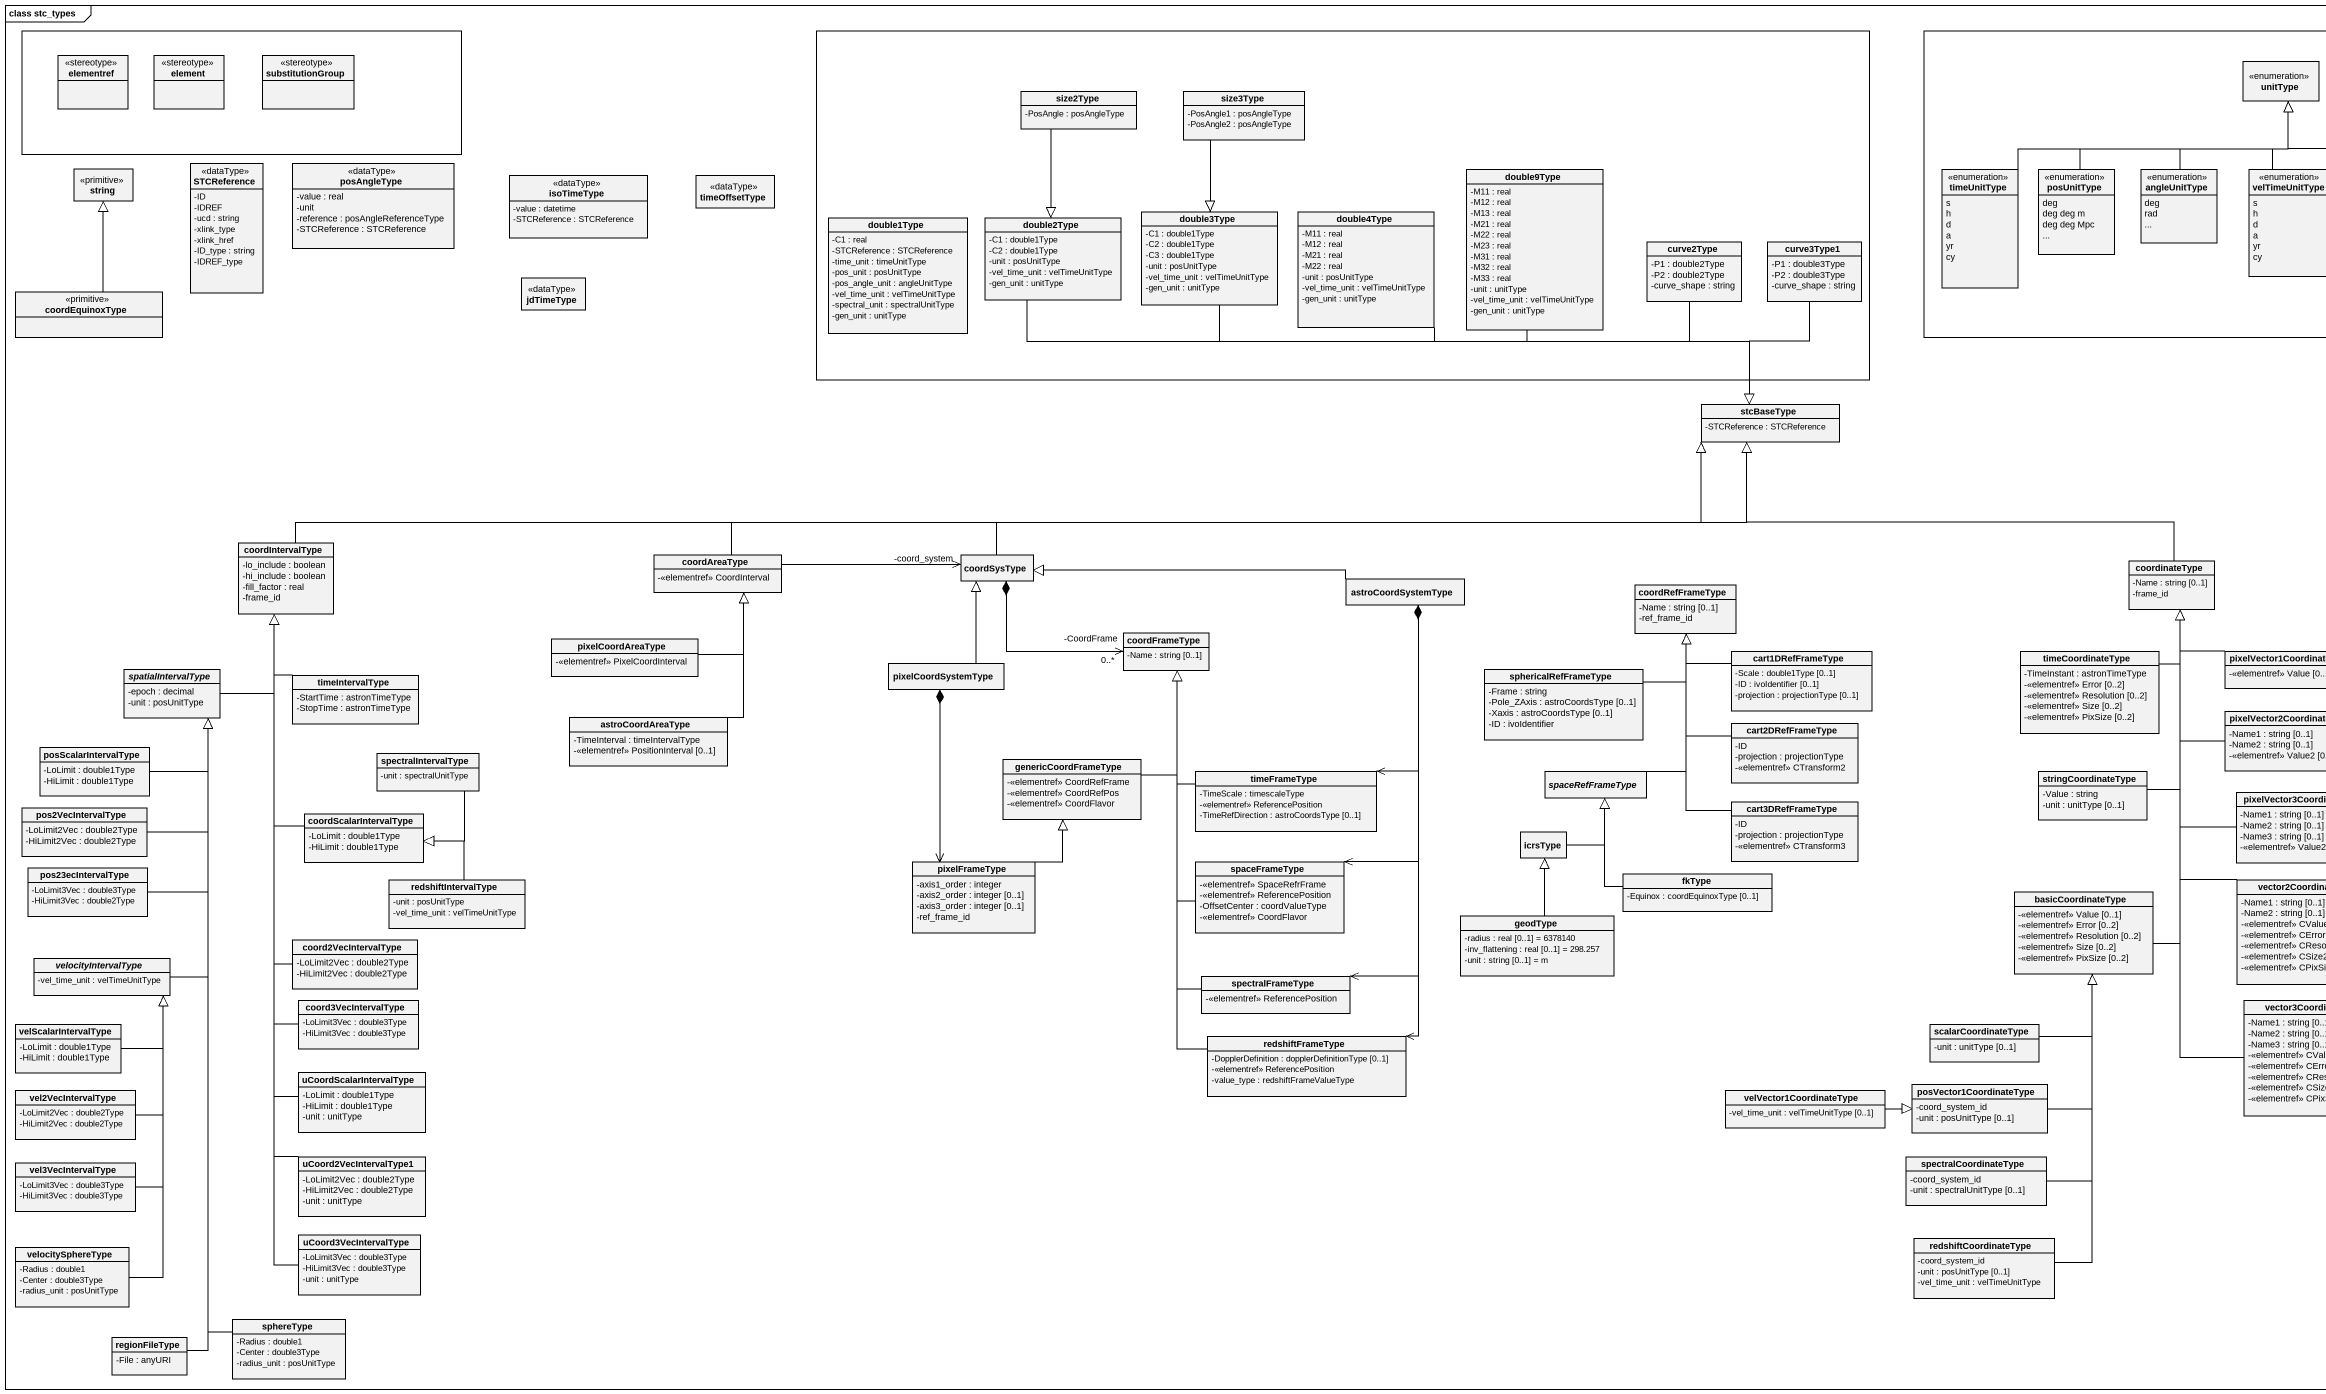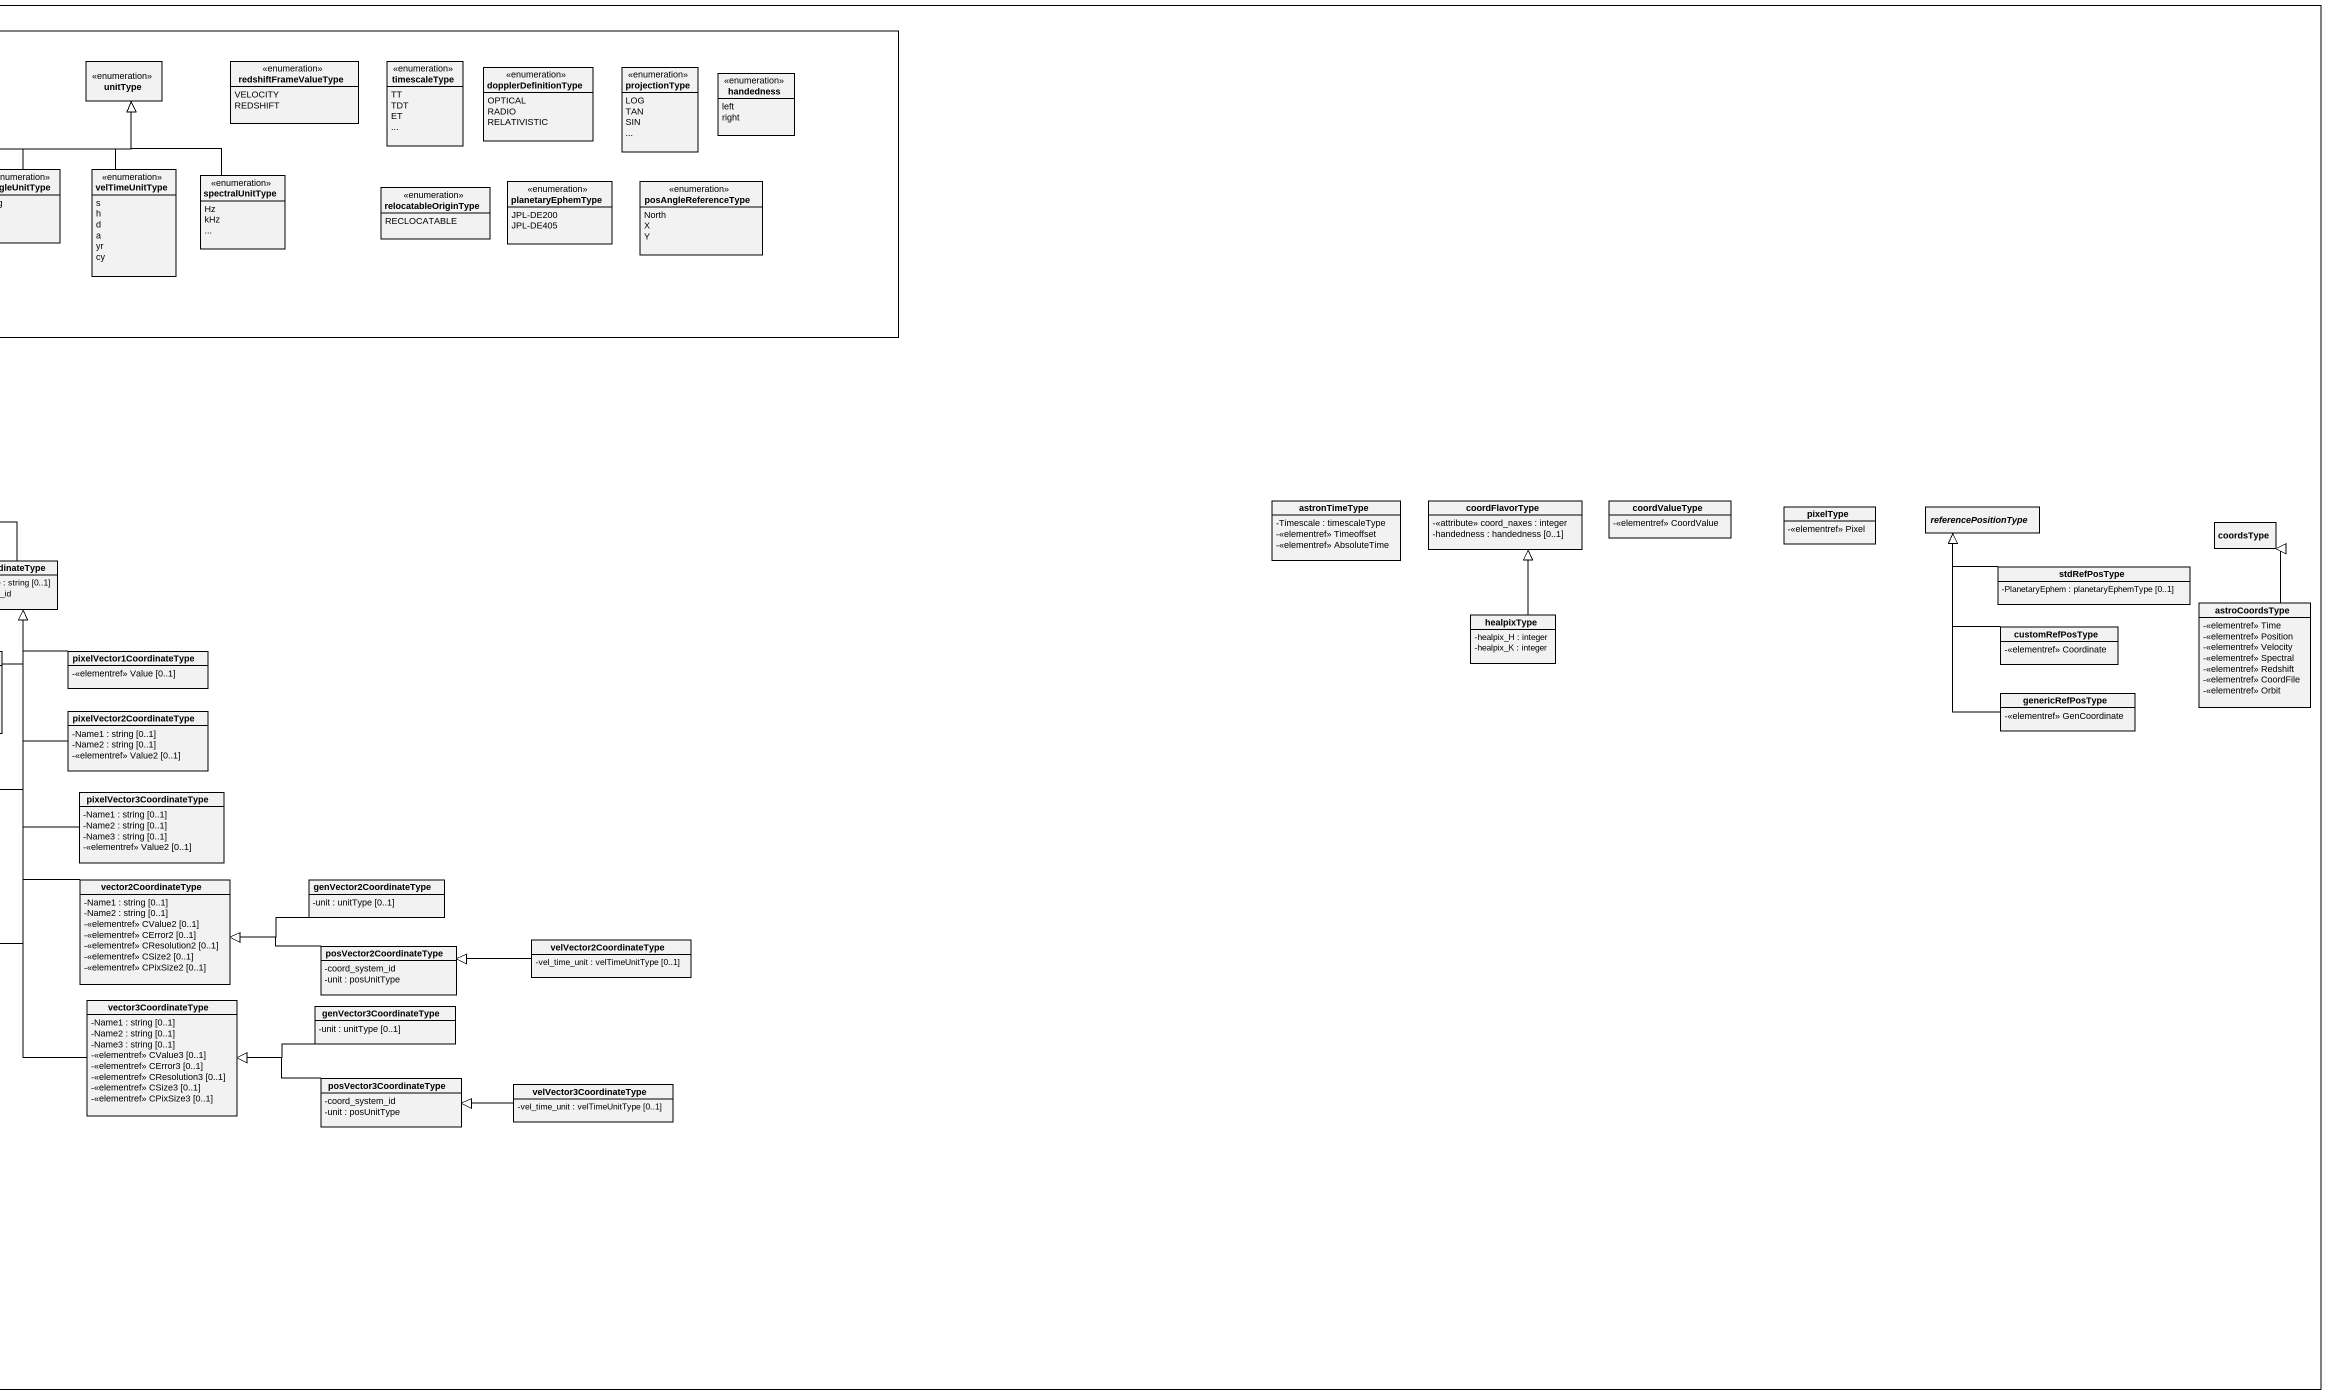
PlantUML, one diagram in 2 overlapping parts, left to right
@startuml
mainframe class stc_types
hide circle
hide empty members
skinparam classAttributeIconSize 0
rectangle " " as rectangle1 {
  class elementref <<stereotype>>
  class element <<stereotype>>
  class substitutionGroup <<stereotype>>
}
rectangle " " as rectangle2 {
  class size2Type {
    -PosAngle : posAngleType
  }
  class size3Type {
    -PosAngle1 : posAngleType
    -PosAngle2 : posAngleType
  }
  class double9Type {
    -M11 : real
    -M12 : real
    -M13 : real
    -M21 : real
    -M22 : real
    -M23 : real
    -M31 : real
    -M32 : real
    -M33 : real
    -unit : unitType
    -vel_time_unit : velTimeUnitType
    -gen_unit : unitType
  }
  class double1Type {
    -C1 : real
    -STCReference : STCReference
    -time_unit : timeUnitType
    -pos_unit : posUnitType
    -pos_angle_unit : angleUnitType
    -vel_time_unit : velTimeUnitType
    -spectral_unit : spectralUnitType
    -gen_unit : unitType
  }
  class double2Type {
    -C1 : double1Type
    -C2 : double1Type
    -unit : posUnitType
    -vel_time_unit : velTimeUnitType
    -gen_unit : unitType
  }
  class double3Type {
    -C1 : double1Type
    -C2 : double1Type
    -C3 : double1Type
    -unit : posUnitType
    -vel_time_unit : velTimeUnitType
    -gen_unit : unitType
  }
  class double4Type {
    -M11 : real
    -M12 : real
    -M21 : real
    -M22 : real
    -unit : posUnitType
    -vel_time_unit : velTimeUnitType
    -gen_unit : unitType
  }
  class curve2Type {
    -P1 : double2Type
    -P2 : double2Type
    -curve_shape : string
  }
  class curve3Type1 {
    -P1 : double3Type
    -P2 : double3Type
    -curve_shape : string
  }
}
rectangle " " as rectangle3 {
  enum unitType
  enum redshiftFrameValueType {
    VELOCITY
    REDSHIFT
  }
  enum timescaleType {
    TT
    TDT
    ET
    ~...
  }
  enum dopplerDefinitionType {
    OPTICAL
    RADIO
    RELATIVISTIC
  }
  enum projectionType {
    LOG
    TAN
    SIN
    ~...
  }
  enum handedness {
    left
    right
  }
  enum timeUnitType {
    s
    h
    d
    a
    yr
    cy
  }
  enum posUnitType {
    deg
    deg deg m
    deg deg Mpc
    ~...
  }
  enum angleUnitType {
    deg
    rad
    ~...
  }
  enum velTimeUnitType {
    s
    h
    d
    a
    yr
    cy
  }
  enum spectralUnitType {
    Hz
    kHz
    ~...
  }
  enum relocatableOriginType {
    RECLOCATABLE
  }
  enum planetaryEphemType {
    JPL-DE200
    JPL-DE405
  }
  enum posAngleReferenceType {
    North
    X
    Y
  }
}
class string <<primitive>>
class STCReference <<dataType>> {
  -ID
  -IDREF
  -ucd : string
  -xlink_type
  -xlink_href
  -ID_type : string
  -IDREF_type
}
class posAngleType <<dataType>> {
  -value : real
  -unit
  -reference : posAngleReferenceType
  -STCReference : STCReference
}
class isoTimeType <<dataType>> {
  -value : datetime
  -STCReference : STCReference
}
class timeOffsetType <<dataType>>
class jdTimeType <<dataType>>
class coordEquinoxType <<primitive>>
class stcBaseType {
  -STCReference : STCReference
}
class astronTimeType {
  -Timescale : timescaleType
  -<<elementref>> Timeoffset
  -<<elementref>> AbsoluteTime
}
class coordFlavorType {
  -<<attribute>> coord_naxes : integer
  -handedness : handedness [0..1]
}
class coordValueType {
  -<<elementref>> CoordValue
}
class pixelType {
  -<<elementref>> Pixel
}
abstract class referencePositionType
class coordIntervalType {
  -lo_include : boolean
  -hi_include : boolean
  -fill_factor : real
  -frame_id
}
class coordsType
class coordAreaType {
  -<<elementref>> CoordInterval
}
class coordSysType
class astroCoordSystemType
class coordRefFrameType {
  -Name : string [0..1]
  -ref_frame_id
}
class coordinateType {
  -Name : string [0..1]
  -frame_id
}
class stdRefPosType {
  -PlanetaryEphem : planetaryEphemType [0..1]
}
class healpixType {
  -healpix_H : integer
  -healpix_K : integer
}
class customRefPosType {
  -<<elementref>> Coordinate
}
class astroCoordsType {
  -<<elementref>> Time
  -<<elementref>> Position
  -<<elementref>> Velocity
  -<<elementref>> Spectral
  -<<elementref>> Redshift
  -<<elementref>> CoordFile
  -<<elementref>> Orbit
}
class pixelCoordAreaType {
  -<<elementref>> PixelCoordInterval
}
class pixelCoordSystemType
class coordFrameType {
  -Name : string [0..1]
}
class cart1DRefFrameType {
  -Scale : double1Type [0..1]
  -ID : ivoIdentifier [0..1]
  -projection : projectionType [0..1]
}
class timeCoordinateType {
  -TimeInstant : astronTimeType
  -<<elementref>> Error [0..2]
  -<<elementref>> Resolution [0..2]
  -<<elementref>> Size [0..2]
  -<<elementref>> PixSize [0..2]
}
class pixelVector1CoordinateType {
  -<<elementref>> Value [0..1]
}
abstract class spatialIntervalType {
  -epoch : decimal
  -unit : posUnitType
}
class timeIntervalType {
  -StartTime : astronTimeType
  -StopTime : astronTimeType
}
class sphericalRefFrameType {
  -Frame : string
  -Pole_ZAxis : astroCoordsType [0..1]
  -Xaxis : astroCoordsType [0..1]
  -ID : ivoIdentifier
}
class genericRefPosType {
  -<<elementref>> GenCoordinate
}
class astroCoordAreaType {
  -TimeInterval : timeIntervalType
  -<<elementref>> PositionInterval [0..1]
}
class cart2DRefFrameType {
  -ID
  -projection : projectionType
  -<<elementref>> CTransform2
}
class pixelVector2CoordinateType {
  -Name1 : string [0..1]
  -Name2 : string [0..1]
  -<<elementref>> Value2 [0..1]
}
class posScalarIntervalType {
  -LoLimit : double1Type
  -HiLimit : double1Type
}
class spectralIntervalType {
  -unit : spectralUnitType
}
class genericCoordFrameType {
  -<<elementref>> CoordRefFrame
  -<<elementref>> CoordRefPos
  -<<elementref>> CoordFlavor
}
class timeFrameType {
  -TimeScale : timescaleType
  -<<elementref>> ReferencePosition
  -TimeRefDirection : astroCoordsType [0..1]
}
abstract class spaceRefFrameType
class stringCoordinateType {
  -Value : string
  -unit : unitType [0..1]
}
class pos2VecIntervalType {
  -LoLimit2Vec : double2Type
  -HiLimit2Vec : double2Type
}
class coordScalarIntervalType {
  -LoLimit : double1Type
  -HiLimit : double1Type
}
class cart3DRefFrameType {
  -ID
  -projection : projectionType
  -<<elementref>> CTransform3
}
class pixelVector3CoordinateType {
  -Name1 : string [0..1]
  -Name2 : string [0..1]
  -Name3 : string [0..1]
  -<<elementref>> Value2 [0..1]
}
class icrsType
class pos23ecIntervalType {
  -LoLimit3Vec : double3Type
  -HiLimit3Vec : double2Type
}
class redshiftIntervalType {
  -unit : posUnitType
  -vel_time_unit : velTimeUnitType
}
class pixelFrameType {
  -axis1_order : integer
  -axis2_order : integer [0..1]
  -axis3_order : integer [0..1]
  -ref_frame_id
}
class spaceFrameType {
  -<<elementref>> SpaceRefrFrame
  -<<elementref>> ReferencePosition
  -OffsetCenter : coordValueType
  -<<elementref>> CoordFlavor
}
class fkType {
  -Equinox : coordEquinoxType [0..1]
}
class basicCoordinateType {
  -<<elementref>> Value [0..1]
  -<<elementref>> Error [0..2]
  -<<elementref>> Resolution [0..2]
  -<<elementref>> Size [0..2]
  -<<elementref>> PixSize [0..2]
}
class vector2CoordinateType {
  -Name1 : string [0..1]
  -Name2 : string [0..1]
  -<<elementref>> CValue2 [0..1]
  -<<elementref>> CError2 [0..1]
  -<<elementref>> CResolution2 [0..1]
  -<<elementref>> CSize2 [0..1]
  -<<elementref>> CPixSize2 [0..1]
}
class genVector2CoordinateType {
  -unit : unitType [0..1]
}
class geodType {
  -radius : real [0..1] = 6378140
  -inv_flattening : real [0..1] = 298.257
  -unit : string [0..1] = m
}
abstract class velocityIntervalType {
  -vel_time_unit : velTimeUnitType
}
class coord2VecIntervalType {
  -LoLimit2Vec : double2Type
  -HiLimit2Vec : double2Type
}
class posVector2CoordinateType {
  -coord_system_id
  -unit : posUnitType
}
class velVector2CoordinateType {
  -vel_time_unit : velTimeUnitType [0..1]
}
class coord3VecIntervalType {
  -LoLimit3Vec : double3Type
  -HiLimit3Vec : double3Type
}
class spectralFrameType {
  -<<elementref>> ReferencePosition
}
class vector3CoordinateType {
  -Name1 : string [0..1]
  -Name2 : string [0..1]
  -Name3 : string [0..1]
  -<<elementref>> CValue3 [0..1]
  -<<elementref>> CError3 [0..1]
  -<<elementref>> CResolution3 [0..1]
  -<<elementref>> CSize3 [0..1]
  -<<elementref>> CPixSize3 [0..1]
}
class genVector3CoordinateType {
  -unit : unitType [0..1]
}
class velScalarIntervalType {
  -LoLimit : double1Type
  -HiLimit : double1Type
}
class redshiftFrameType {
  -DopplerDefinition : dopplerDefinitionType [0..1]
  -<<elementref>> ReferencePosition
  -value_type : redshiftFrameValueType
}
class scalarCoordinateType {
  -unit : unitType [0..1]
}
class vel2VecIntervalType {
  -LoLimit2Vec : double2Type
  -HiLimit2Vec : double2Type
}
class uCoordScalarIntervalType {
  -LoLimit : double1Type
  -HiLimit : double1Type
  -unit : unitType
}
class velVector1CoordinateType {
  -vel_time_unit : velTimeUnitType [0..1]
}
class posVector1CoordinateType {
  -coord_system_id
  -unit : posUnitType [0..1]
}
class posVector3CoordinateType {
  -coord_system_id
  -unit : posUnitType
}
class velVector3CoordinateType {
  -vel_time_unit : velTimeUnitType [0..1]
}
class vel3VecIntervalType {
  -LoLimit3Vec : double3Type
  -HiLimit3Vec : double3Type
}
class uCoord2VecIntervalType1 {
  -LoLimit2Vec : double2Type
  -HiLimit2Vec : double2Type
  -unit : unitType
}
class spectralCoordinateType {
  -coord_system_id
  -unit : spectralUnitType [0..1]
}
class uCoord3VecIntervalType {
  -LoLimit3Vec : double3Type
  -HiLimit3Vec : double3Type
  -unit : unitType
}
class redshiftCoordinateType {
  -coord_system_id
  -unit : posUnitType [0..1]
  -vel_time_unit : velTimeUnitType
}
class velocitySphereType {
  -Radius : double1
  -Center : double3Type
  -radius_unit : posUnitType
}
class sphereType {
  -Radius : double1
  -Center : double3Type
  -radius_unit : posUnitType
}
class regionFileType {
  -File : anyURI
}
size2Type --|> double2Type
size3Type --|> double3Type
double9Type --|> stcBaseType
timeUnitType -right-|> unitType
posUnitType -up-|> unitType
angleUnitType -up-|> unitType
velTimeUnitType -up-|> unitType
spectralUnitType -up-|> unitType
double2Type -right-|> stcBaseType
double3Type -right-|> stcBaseType
double4Type -right-|> stcBaseType
curve2Type --|> stcBaseType
curve3Type1 --|> stcBaseType
coordEquinoxType -up-|> string
coordIntervalType -right-|> stcBaseType
coordAreaType -right-|> stcBaseType
coordAreaType -right-> "-coord_system" coordSysType
coordSysType -right-|> stcBaseType
coordSysType *-right-> "-CoordFrame\n0..*" coordFrameType
astroCoordSystemType -left-|> coordSysType
astroCoordSystemType *--> timeFrameType
astroCoordSystemType *--> spaceFrameType
astroCoordSystemType *--> spectralFrameType
astroCoordSystemType *--> redshiftFrameType
coordinateType -left-|> stcBaseType
stdRefPosType -left-|> referencePositionType
healpixType -up-|> coordFlavorType
customRefPosType -up-|> referencePositionType
astroCoordsType -up-|> coordsType
pixelCoordAreaType -up-|> coordAreaType
pixelCoordSystemType -up-|> coordSysType
pixelCoordSystemType *--> pixelFrameType
cart1DRefFrameType -up-|> coordRefFrameType
timeCoordinateType -up-|> coordinateType
pixelVector1CoordinateType -up-|> coordinateType
spatialIntervalType -up-|> coordIntervalType
timeIntervalType -up-|> coordIntervalType
sphericalRefFrameType -up-|> coordRefFrameType
genericRefPosType -up-|> referencePositionType
astroCoordAreaType -up-|> coordAreaType
cart2DRefFrameType -up-|> coordRefFrameType
pixelVector2CoordinateType -up-|> coordinateType
posScalarIntervalType -up-|> spatialIntervalType
spectralIntervalType --|> coordScalarIntervalType
genericCoordFrameType -up-|> coordFrameType
timeFrameType -up-|> coordFrameType
spaceRefFrameType -up-|> coordRefFrameType
stringCoordinateType -up-|> coordinateType
pos2VecIntervalType -up-|> spatialIntervalType
coordScalarIntervalType -up-|> coordIntervalType
cart3DRefFrameType -up-|> coordRefFrameType
pixelVector3CoordinateType -up-|> coordinateType
icrsType -up-|> spaceRefFrameType
pos23ecIntervalType -up-|> spatialIntervalType
redshiftIntervalType -up-|> coordScalarIntervalType
pixelFrameType -up-|> genericCoordFrameType
spaceFrameType -up-|> coordFrameType
fkType -up-|> spaceRefFrameType
basicCoordinateType -up-|> coordinateType
vector2CoordinateType -up-|> coordinateType
genVector2CoordinateType -left-|> vector2CoordinateType
geodType -up-|> icrsType
velocityIntervalType -up-|> spatialIntervalType
coord2VecIntervalType -up-|> coordIntervalType
posVector2CoordinateType -left-|> vector2CoordinateType
velVector2CoordinateType -left-|> posVector2CoordinateType
coord3VecIntervalType -up-|> coordIntervalType
spectralFrameType -up-|> coordFrameType
vector3CoordinateType -up-|> coordinateType
genVector3CoordinateType -left-|> vector3CoordinateType
velScalarIntervalType -up-|> velocityIntervalType
redshiftFrameType -up-|> coordFrameType
scalarCoordinateType -up-|> basicCoordinateType
vel2VecIntervalType -up-|> velocityIntervalType
uCoordScalarIntervalType -up-|> coordIntervalType
velVector1CoordinateType -right-|> posVector1CoordinateType
posVector1CoordinateType -up-|> basicCoordinateType
posVector3CoordinateType -left-|> vector3CoordinateType
velVector3CoordinateType -left-|> posVector3CoordinateType
vel3VecIntervalType -up-|> velocityIntervalType
uCoord2VecIntervalType1 -up-|> coordIntervalType
spectralCoordinateType -up-|> basicCoordinateType
uCoord3VecIntervalType -up-|> coordIntervalType
redshiftCoordinateType -up-|> basicCoordinateType
velocitySphereType -up-|> velocityIntervalType
sphereType -up-|> spatialIntervalType
regionFileType -up-|> spatialIntervalType
@enduml
